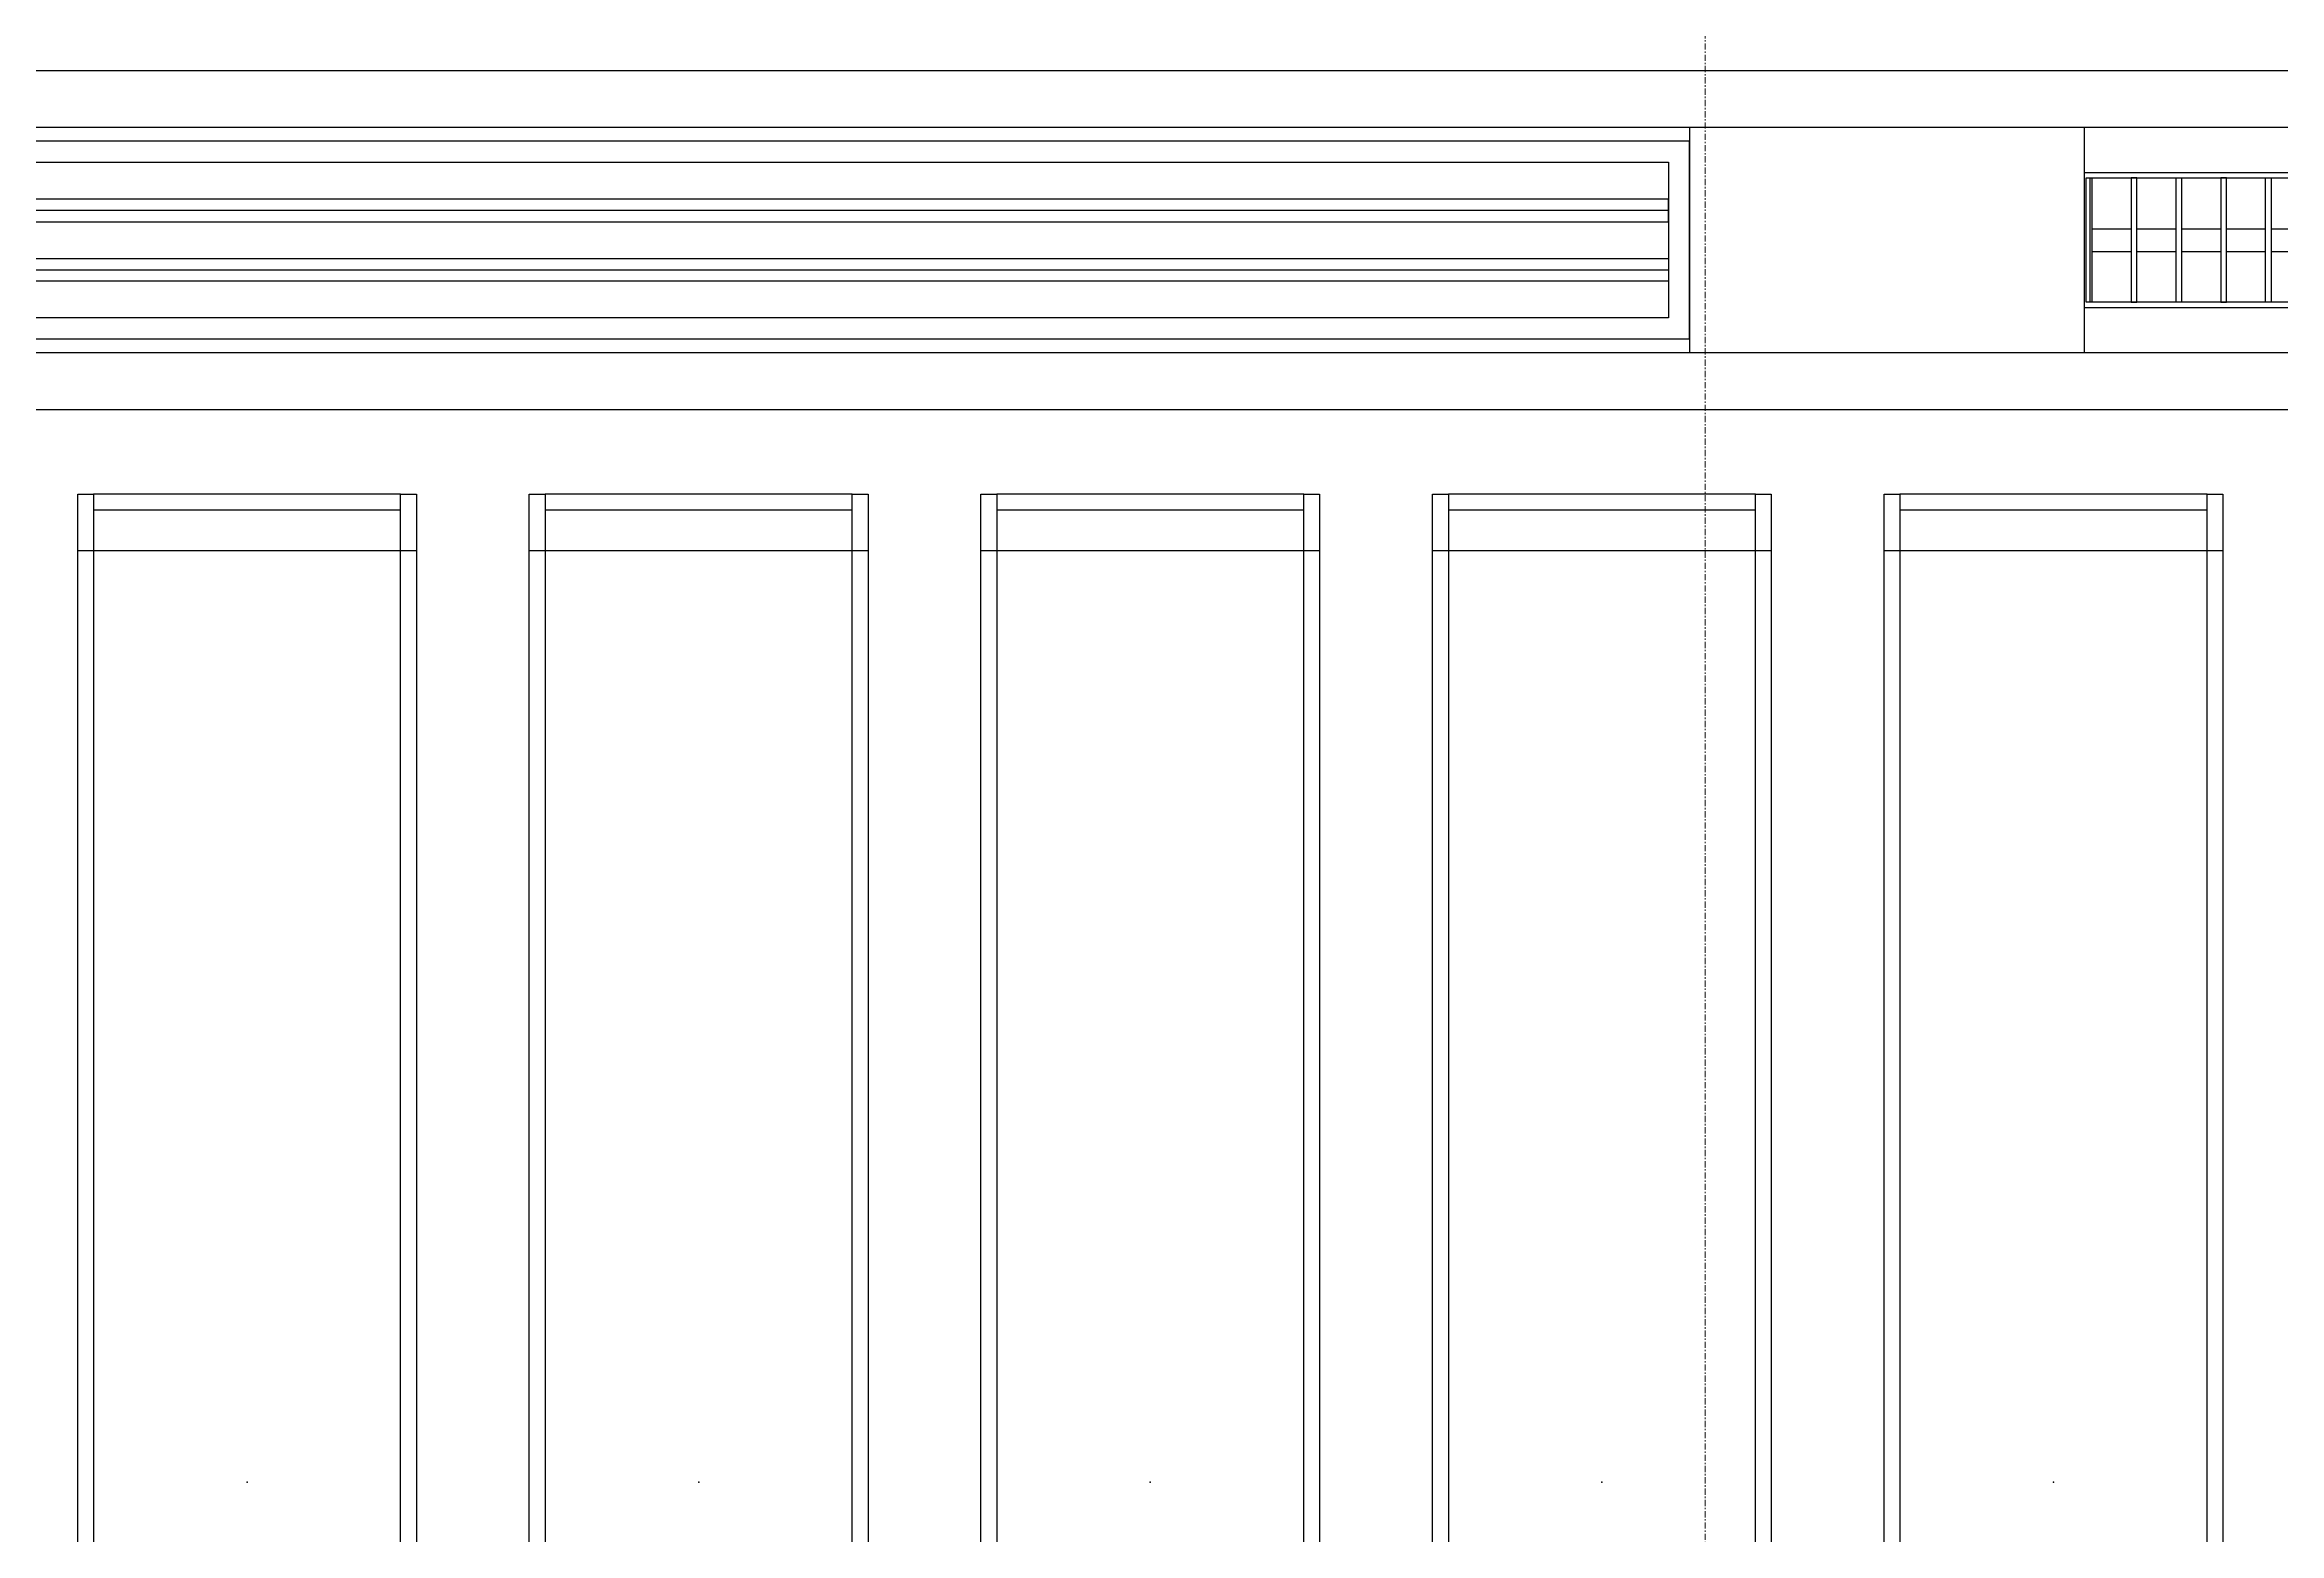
# Model space of a CAD drawing. Header units: millimetres. Extents: x -962357 to -591933, y -35273 to 59420.
# Drawn here: x -689151 to -687172, y 6525 to 7843 of the extents above; entities that cross this region are included whole.
import ezdxf
from ezdxf.enums import TextEntityAlignment as Align

# ---------------------------------------------------------------- set-up
doc = ezdxf.new("R2010")
doc.units = ezdxf.units.MM
doc.linetypes.add('DPA_Grid _ Level 100', pattern=[10, 5.5, -1.6, 1.3, -1.6])
for name, color, linetype in [('000 - WIPEOUT', 250, 'Continuous'), ('001 - ASCESSORIES', 251, 'Continuous'), ('A04_TUBE SERIES', 2, 'Continuous'), ('A11_ALU.SOLID SHEET', 2, 'Continuous')]:
    doc.layers.add(name, color=color, linetype=linetype)
doc.layers.add('008 - LIGHTING', color=1, linetype='Continuous', lineweight=9)
doc.layers.add('S-GRID', color=251, linetype='Continuous', lineweight=9)

# ---------------------------------------------------------------- blocks, each defined once
blk = doc.blocks.new('*U742')
blk.add_point((0, 0))
at = {"layer": 'Defpoints', "color": 250}
blk.add_text('AL.SHEET-HAT-TYPE-C', height=7, rotation=270, dxfattribs=at).set_placement((15, 0), align=Align.BOTTOM_CENTER)
blk.add_wipeout([(0, -100), (350, -100), (350, 100), (0, 100)]).dxf.layer = '000 - WIPEOUT'
at = {"layer": 'A11_ALU.SOLID SHEET', "color": 0}
blk.add_lwpolyline([(0, -100), (350, -100), (350, 100), (0, 100)], close=True, dxfattribs=at)
blk = doc.blocks.new('*U526')
at = {"layer": '001 - ASCESSORIES', "color": 0, "linetype": 'ByBlock'}
blk.add_lwpolyline([(800, 87.5), (-800, 87.5), (-800, -87.5), (800, -87.5)], close=True, dxfattribs=at)
at = {"layer": '001 - ASCESSORIES', "linetype": 'ByBlock'}
for points in [[(-781.5, 69), (781.5, 69), (781.5, -69), (-781.5, -69)], [(781.5, 36.3), (-781.5, 36.3), (-781.5, 16.3), (781.5, 16.3)], [(-781.5, -16.3), (781.5, -16.3), (781.5, -36.3), (-781.5, -36.3)]]:
    blk.add_lwpolyline(points, close=True, dxfattribs=at)
for points in [[(781.5, 26.3), (-781.5, 26.3)], [(-781.5, -26.3), (781.5, -26.3)]]:
    blk.add_lwpolyline(points, dxfattribs=at)
blk = doc.blocks.new('*U570')
at = {"color": 1}
blk.add_wipeout([(600, -60), (-600, -60), (-600, 60), (600, 60)], dxfattribs=at).dxf.layer = '000 - WIPEOUT'
at = {"layer": '001 - ASCESSORIES', "color": 0}
blk.add_lwpolyline([(600, -60), (-600, -60), (-600, 60), (600, 60)], close=True, dxfattribs=at)
at = {"layer": '001 - ASCESSORIES'}
for points in [[(-593.5, -55), (-598.5, -55), (-598.5, 55), (-593.5, 55)], [(595, -55), (-595, -55), (-595, 55), (595, 55)], [(-558.8, -55), (-553.8, -55), (-553.8, 55), (-558.8, 55)], [(-514, -55), (-519, -55), (-519, 55), (-514, 55)], [(-479.3, -55), (-474.3, -55), (-474.3, 55), (-479.3, 55)], [(-434.6, -55), (-439.6, -55), (-439.6, 55), (-434.6, 55)], [(-399.8, -55), (-394.8, -55), (-394.8, 55), (-399.8, 55)], [(-355.1, -55), (-360.1, -55), (-360.1, 55), (-355.1, 55)], [(-320.4, -55), (-315.4, -55), (-315.4, 55), (-320.4, 55)], [(-275.6, -55), (-280.6, -55), (-280.6, 55), (-275.6, 55)], [(-240.9, -55), (-235.9, -55), (-235.9, 55), (-240.9, 55)], [(-196.2, -55), (-201.2, -55), (-201.2, 55), (-196.2, 55)], [(-161.4, -55), (-156.4, -55), (-156.4, 55), (-161.4, 55)], [(-116.7, -55), (-121.7, -55), (-121.7, 55), (-116.7, 55)], [(-82, -55), (-77, -55), (-77, 55), (-82, 55)], [(-37.2, -55), (-42.2, -55), (-42.2, 55), (-37.2, 55)], [(-2.5, -55), (2.5, -55), (2.5, 55), (-2.5, 55)], [(42.2, -55), (37.2, -55), (37.2, 55), (42.2, 55)], [(77, -55), (82, -55), (82, 55), (77, 55)], [(121.7, -55), (116.7, -55), (116.7, 55), (121.7, 55)], [(156.4, -55), (161.4, -55), (161.4, 55), (156.4, 55)], [(201.2, -55), (196.2, -55), (196.2, 55), (201.2, 55)], [(235.9, -55), (240.9, -55), (240.9, 55), (235.9, 55)], [(280.6, -55), (275.6, -55), (275.6, 55), (280.6, 55)], [(315.4, -55), (320.4, -55), (320.4, 55), (315.4, 55)], [(360.1, -55), (355.1, -55), (355.1, 55), (360.1, 55)], [(394.8, -55), (399.8, -55), (399.8, 55), (394.8, 55)], [(439.6, -55), (434.6, -55), (434.6, 55), (439.6, 55)], [(474.3, -55), (479.3, -55), (479.3, 55), (474.3, 55)], [(519, -55), (514, -55), (514, 55), (519, 55)], [(553.8, -55), (558.8, -55), (558.8, 55), (553.8, 55)], [(598.5, -55), (593.5, -55), (593.5, 55), (598.5, 55)]]:
    blk.add_lwpolyline(points, close=True, dxfattribs=at)
for points in [[(-593.5, 10), (-558.8, 10)], [(-553.8, 10), (-519, 10)], [(-514, 10), (-479.3, 10)], [(-474.3, 10), (-439.6, 10)], [(-434.6, 10), (-399.8, 10)], [(-394.8, 10), (-360.1, 10)], [(-355.1, 10), (-320.4, 10)], [(-315.4, 10), (-280.6, 10)], [(-275.6, 10), (-240.9, 10)], [(-235.9, 10), (-201.2, 10)], [(-196.2, 10), (-161.4, 10)], [(-156.4, 10), (-121.7, 10)], [(-116.7, 10), (-82, 10)], [(-77, 10), (-42.2, 10)], [(-37.2, 10), (-2.5, 10)], [(2.5, 10), (37.2, 10)], [(42.2, 10), (77, 10)], [(82, 10), (116.7, 10)], [(121.7, 10), (156.4, 10)], [(161.4, 10), (196.2, 10)], [(201.2, 10), (235.9, 10)], [(240.9, 10), (275.6, 10)], [(280.6, 10), (315.4, 10)], [(320.4, 10), (355.1, 10)], [(360.1, 10), (394.8, 10)], [(399.8, 10), (434.6, 10)], [(439.6, 10), (474.3, 10)], [(479.3, 10), (514, 10)], [(519, 10), (553.8, 10)], [(558.8, 10), (593.5, 10)], [(-593.5, -10), (-558.8, -10)], [(-553.8, -10), (-519, -10)], [(-514, -10), (-479.3, -10)], [(-474.3, -10), (-439.6, -10)], [(-434.6, -10), (-399.8, -10)], [(-394.8, -10), (-360.1, -10)], [(-355.1, -10), (-320.4, -10)], [(-315.4, -10), (-280.6, -10)], [(-275.6, -10), (-240.9, -10)], [(-235.9, -10), (-201.2, -10)], [(-196.2, -10), (-161.4, -10)], [(-156.4, -10), (-121.7, -10)], [(-116.7, -10), (-82, -10)], [(-77, -10), (-42.2, -10)], [(-37.2, -10), (-2.5, -10)], [(2.5, -10), (37.2, -10)], [(42.2, -10), (77, -10)], [(82, -10), (116.7, -10)], [(121.7, -10), (156.4, -10)], [(161.4, -10), (196.2, -10)], [(201.2, -10), (235.9, -10)], [(240.9, -10), (275.6, -10)], [(280.6, -10), (315.4, -10)], [(320.4, -10), (355.1, -10)], [(360.1, -10), (394.8, -10)], [(399.8, -10), (434.6, -10)], [(439.6, -10), (474.3, -10)], [(479.3, -10), (514, -10)], [(519, -10), (553.8, -10)], [(558.8, -10), (593.5, -10)]]:
    blk.add_lwpolyline(points, dxfattribs=at)
blk = doc.blocks.new('*U730')
blk.add_wipeout([(-25, 0), (25, 0), (25, 81755), (-25, 81755)]).dxf.layer = '000 - WIPEOUT'
at = {"layer": 'A04_TUBE SERIES', "color": 0}
blk.add_lwpolyline([(-25, 0), (25, 0), (25, 81755), (-25, 81755)], close=True, dxfattribs=at)
at = {"layer": 'Defpoints', "color": 250, "flags": 1}
blk.add_attdef('EXTR.OVL-LENGTH_', (-33.1, -9), '', height=5, dxfattribs=at)
blk = doc.blocks.new('*U731')
blk.add_wipeout([(-25, 0), (25, 0), (25, 81755), (-25, 81755)]).dxf.layer = '000 - WIPEOUT'
at = {"layer": 'A04_TUBE SERIES', "color": 0}
blk.add_lwpolyline([(-25, 0), (25, 0), (25, 81755), (-25, 81755)], close=True, dxfattribs=at)
at = {"layer": 'Defpoints', "color": 250, "flags": 1}
blk.add_attdef('EXTR.OVL-LENGTH_', (-33.1, -9), '', height=5, dxfattribs=at)
blk = doc.blocks.new('*U615')
for p, q in [((825, 6750), (825, 6450)), ((825, 6350), (825, 6050)), ((825, 5950), (825, 5650)), ((825, 5550), (825, 5250)), ((825, 5150), (825, 4850))]:
    blk.add_line(p, q)
for p in [(0, 6600), (0, 6200), (0, 5800), (0, 5400), (0, 5000)]:
    blk.add_point(p)
at = {"layer": 'A11_ALU.SOLID SHEET', "color": 0}
for points in [[(-875, 6750), (875, 6750), (875, 6736), (-875, 6736)], [(875, 6736), (861, 6736), (861, 6464), (875, 6464)], [(-875, 6464), (875, 6464), (875, 6450), (-875, 6450)], [(-875, 6350), (875, 6350), (875, 6336), (-875, 6336)], [(875, 6336), (861, 6336), (861, 6064), (875, 6064)], [(-875, 6064), (875, 6064), (875, 6050), (-875, 6050)], [(-875, 5950), (875, 5950), (875, 5936), (-875, 5936)], [(875, 5936), (861, 5936), (861, 5664), (875, 5664)], [(-875, 5664), (875, 5664), (875, 5650), (-875, 5650)], [(-875, 5550), (875, 5550), (875, 5536), (-875, 5536)], [(875, 5536), (861, 5536), (861, 5264), (875, 5264)], [(-875, 5264), (875, 5264), (875, 5250), (-875, 5250)], [(-875, 5150), (875, 5150), (875, 5136), (-875, 5136)], [(875, 5136), (861, 5136), (861, 4864), (875, 4864)], [(-875, 4864), (875, 4864), (875, 4850), (-875, 4850)]]:
    blk.add_lwpolyline(points, close=True, dxfattribs=at)
blk = doc.blocks.new('*U856')
at = {"layer": 'A11_ALU.SOLID SHEET', "color": 1}
blk.add_blockref('*U742', (56986, 4090), dxfattribs=at)
at = {"layer": 'A11_ALU.SOLID SHEET', "color": 0, "linetype": 'ByBlock', "rotation": 90}
blk.add_blockref('*U615', (62308.5, 2990), dxfattribs=at)
at = {"layer": '008 - LIGHTING'}
for name, p in [('*U526', (56186, 4090)), ('*U570', (57936, 4090))]:
    blk.add_blockref(name, p, dxfattribs=at)
at = {"layer": 'A04_TUBE SERIES', "color": 0, "linetype": 'ByBlock', "rotation": 270}
for name, p in [('*U730', (21303.5, 4215)), ('*U731', (21303.5, 3965))]:
    blk.add_blockref(name, p, dxfattribs=at)

msp = doc.modelspace()

# ---------------------------------------------------------------- block references
at = {"layer": 'A11_ALU.SOLID SHEET', "color": 2}
msp.add_blockref('*U856', (-744680, 3580), dxfattribs=at)

# ---------------------------------------------------------------- next in the draw order: linework, layer by layer
at = {"layer": 'S-GRID', "linetype": 'DPA_Grid _ Level 100'}
msp.add_line((-687680, -30741.3), (-687680, 54920.2), dxfattribs=at)

doc.saveas('drawing.dxf')
